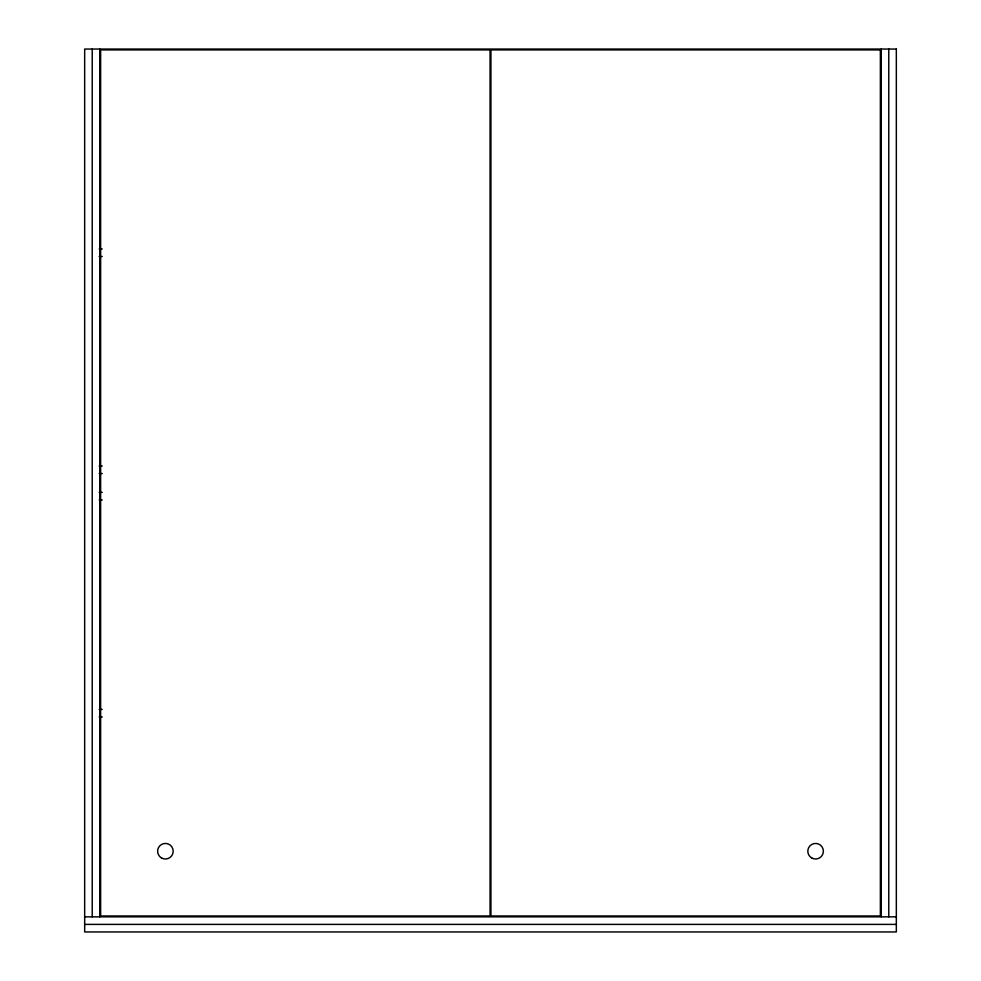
<?xml version="1.0" encoding="UTF-8"?>
<svg xmlns="http://www.w3.org/2000/svg" width="981" height="981" viewBox="0 0 981 981"><rect width="100%" height="100%" fill="white"/><g stroke="black" fill="none" stroke-linecap="round" stroke-linejoin="round"><path stroke-width="1.47" d="M99.179 248.941L102.22 248.941M99.179 256.495L102.22 256.495M99.179 466L102.22 466M99.179 473.553L102.22 473.553M99.179 492.339L102.22 492.339M99.179 499.893L102.22 499.893M99.179 709.386L102.22 709.386M99.179 716.952L102.22 716.952M84.673 916.843L896.327 916.843M84.673 924.396L896.327 924.396M888.774 49.05L888.774 916.843M881.22 49.05L881.22 916.843M99.78 49.05L99.78 916.843M92.226 49.05L92.226 916.843M896.327 49.05L84.673 49.05L84.673 931.95L896.327 931.95L896.327 49.05M490.071 49.908L100.638 49.908L100.638 915.972L490.071 915.972L490.071 49.908M880.362 49.908L490.929 49.908L490.929 915.972L880.362 915.972L880.362 49.908M811.704 857.958A7.774 7.774 0 0 0 823.378 851.214A7.774 7.774 0 0 0 811.704 844.482A7.774 7.774 0 0 0 811.704 857.958M161.509 857.958A7.774 7.774 0 0 0 173.183 851.214A7.774 7.774 0 0 0 161.509 844.482A7.774 7.774 0 0 0 161.509 857.958"/></g></svg>
